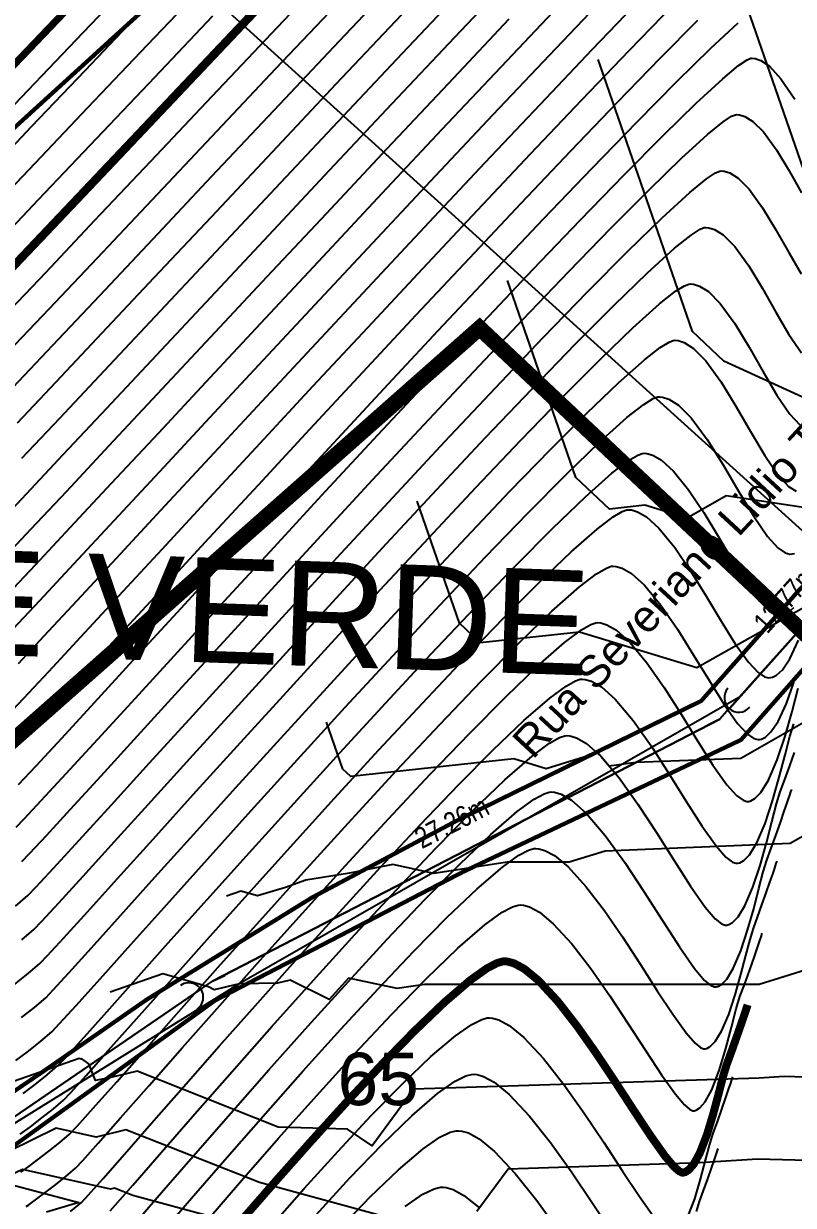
# Model space of a CAD drawing. Extents: x 360931 to 362237, y 7351473 to 7352200.
# Drawn here: x 361694 to 361730.7, y 7351783.2 to 7351839.6 of the extents above; entities that cross this region are included whole.
import ezdxf
from ezdxf.enums import TextEntityAlignment as Align

# ---------------------------------------------------------------- set-up
doc = ezdxf.new("R2010")
doc.units = 0
for name, color, linetype in [('A_Curvas Intermediarias', 37, 'Continuous'), ('A_Curvas Mestras', 32, 'Continuous'), ('C-TOPO-MAJR', 9, 'Continuous'), ('C-TOPO-MINR', 8, 'Continuous'), ('LISTAGEM_TEXTO', 7, 'Continuous'), ('PONTOS-Pontos - Água_U', 1, 'Continuous'), ('PS_IND_COMPRIMENTO', 7, 'Continuous'), ('ZZ-Carimbo Texto', 7, 'Continuous')]:
    doc.layers.add(name, color=color, linetype=linetype)
doc.layers.add('TUBO_PE_80_NTS194_PN_12_5', color=5, linetype='Continuous', lineweight=30)
doc.styles.add('CARIMBO', font='arial.ttf', dxfattribs={"height": 2})
doc.styles.add('ROMANS', font='arial.ttf', dxfattribs={"height": 2})
doc.styles.get("Standard").update_dxf_attribs({"font": 'arial.ttf'})
picture_1 = doc.add_image_def('image1.tif', size_in_pixel=(23490, 20550))

# ---------------------------------------------------------------- blocks, each defined once
blk = doc.blocks.new('*U1257')
for p, q in [((-0.135, 0), (0, 0)), ((0, 0), (0.121, -0.049))]:
    blk.add_line(p, q)
blk.add_arc((-0.272, 0), 0.138, 270.0906, 90.0906)
blk = doc.blocks.new('*U1258')
for p, q in [((-0.135, 0), (0, 0)), ((0, 0), (0.128, -0.025))]:
    blk.add_line(p, q)
blk.add_arc((-0.272, 0), 0.138, 270.0906, 90.0906)

msp = doc.modelspace()

# ---------------------------------------------------------------- linework, layer by layer
at = {"color": 0, "const_width": 0.2}
for points in [[(361742.374, 7351835.023), (361742.483, 7351832.901), (361741.648, 7351828.1), (361740.085, 7351822.573), (361736.276, 7351817.99), (361731.054, 7351812.637), (361726.323, 7351807.284), (361714.617, 7351801.548), (361707.749, 7351797.903), (361699.883, 7351793.049), (361694.784, 7351789.511), (361688.899, 7351785.517), (361681.838, 7351781.327), (361680.275, 7351779.658), (361679.36, 7351773.914), (361679.018, 7351772.407), (361675.699, 7351770.987), (361644.273, 7351780.802), (361650.459, 7351795.374), (361677.598, 7351820.1), (361698.88, 7351839.49), (361718.112, 7351857.012), (361743.92, 7351952.586)], [(361689.183, 7351782.932), (361703.136, 7351793.001), (361714.944, 7351799.121), (361728.221, 7351805.424), (361736.242, 7351814.545), (361738.593, 7351810.896), (361745.22, 7351800.225), (361749.841, 7351793.147), (361742.642, 7351791.368), (361740.078, 7351790.476), (361739.394, 7351787.894), (361736.183, 7351786.508), (361737.475, 7351781.932)]]:
    msp.add_lwpolyline(points, dxfattribs=at)
at = {"layer": 'A_Curvas Intermediarias', "flags": 128}
for points, elevation in [([(361693.059, 7351825.641), (361695.039, 7351827.728), (361697.392, 7351830.213), (361700.061, 7351833.035), (361702.987, 7351836.131), (361706.112, 7351839.437), (361709.377, 7351842.891)], 94), ([(361691.995, 7351834.116), (361694.202, 7351836.422), (361696.824, 7351839.169), (361699.796, 7351842.288)], 99), ([(361692.75, 7351815.713), (361694.122, 7351817.166), (361695.876, 7351819.033), (361697.961, 7351821.257), (361700.326, 7351823.782), (361702.92, 7351826.552), (361705.693, 7351829.51), (361708.591, 7351832.601), (361711.566, 7351835.767), (361714.565, 7351838.953), (361717.537, 7351842.102)], 89), ([(361693.484, 7351822.251), (361695.374, 7351824.25), (361697.62, 7351826.631), (361700.167, 7351829.334), (361702.96, 7351832.299), (361705.944, 7351835.467), (361709.063, 7351838.775), (361712.261, 7351842.165)], 92), ([(361692.421, 7351830.726), (361694.537, 7351832.944), (361697.051, 7351835.587), (361699.902, 7351838.587), (361703.027, 7351841.878)], 97), ([(361693.271, 7351823.946), (361695.206, 7351825.989), (361697.506, 7351828.422), (361700.114, 7351831.185), (361702.974, 7351834.215), (361706.028, 7351837.452), (361709.22, 7351840.833)], 93), ([(361693.494, 7351810.73), (361694.759, 7351812.081), (361696.378, 7351813.816), (361698.302, 7351815.884), (361700.485, 7351818.231), (361702.881, 7351820.805), (361705.441, 7351823.554), (361708.12, 7351826.427), (361710.871, 7351829.369), (361713.646, 7351832.33), (361716.399, 7351835.257), (361719.083, 7351838.097), (361721.651, 7351840.798)], 86), ([(361692.208, 7351832.421), (361694.369, 7351834.683), (361696.938, 7351837.378), (361699.849, 7351840.438)], 98), ([(361693.172, 7351806.541), (361693.99, 7351807.409), (361695.185, 7351808.691), (361696.713, 7351810.338), (361698.529, 7351812.301), (361700.591, 7351814.529), (361702.854, 7351816.973), (361705.274, 7351819.584), (361707.806, 7351822.31), (361710.407, 7351825.104), (361713.033, 7351827.915), (361715.64, 7351830.693), (361718.183, 7351833.389), (361720.62, 7351835.953), (361722.904, 7351838.336), (361724.994, 7351840.487)], 84), ([(361693.246, 7351812.391), (361694.547, 7351813.776), (361696.21, 7351815.555), (361698.188, 7351817.675), (361700.432, 7351820.081), (361702.894, 7351822.721), (361705.525, 7351825.54), (361708.277, 7351828.485), (361711.102, 7351831.502), (361713.952, 7351834.538), (361716.778, 7351837.538), (361719.532, 7351840.45)], 87), ([(361692.633, 7351829.031), (361694.704, 7351831.206), (361697.165, 7351833.796), (361699.955, 7351836.737), (361703.014, 7351839.963)], 96), ([(361692.998, 7351814.052), (361694.334, 7351815.471), (361696.043, 7351817.294), (361698.075, 7351819.466), (361700.379, 7351821.932), (361702.907, 7351824.636), (361705.609, 7351827.525), (361708.434, 7351830.543), (361711.334, 7351833.634), (361714.258, 7351836.745), (361717.158, 7351839.82)], 88), ([(361693.444, 7351804.903), (361694.238, 7351805.748), (361695.397, 7351806.996), (361696.88, 7351808.6), (361698.643, 7351810.51), (361700.644, 7351812.679), (361702.841, 7351815.058), (361705.19, 7351817.598), (361707.649, 7351820.252), (361710.175, 7351822.972), (361712.727, 7351825.707), (361715.26, 7351828.411), (361717.734, 7351831.035), (361720.104, 7351833.531), (361722.329, 7351835.85), (361724.365, 7351837.943), (361726.17, 7351839.763)], 83), ([(361693.696, 7351820.556), (361695.541, 7351822.511), (361697.734, 7351824.84), (361700.22, 7351827.484), (361702.947, 7351830.384), (361705.86, 7351833.481), (361708.906, 7351836.717), (361712.029, 7351840.032)], 91), ([(361693.745, 7351803.297), (361694.583, 7351804.191), (361695.807, 7351805.514), (361697.369, 7351807.21), (361699.222, 7351809.224), (361701.318, 7351811.503), (361703.61, 7351813.991), (361706.05, 7351816.635), (361708.589, 7351819.379), (361711.182, 7351822.17), (361713.778, 7351824.953), (361716.332, 7351827.673), (361718.796, 7351830.276), (361721.121, 7351832.708), (361723.26, 7351834.914), (361725.165, 7351836.839), (361726.788, 7351838.43), (361728.083, 7351839.631)], 82), ([(361693.626, 7351801.257), (361694.017, 7351801.658), (361694.828, 7351802.528), (361696.013, 7351803.813), (361697.526, 7351805.461), (361699.321, 7351807.419), (361701.352, 7351809.633), (361703.572, 7351812.052), (361705.937, 7351814.621), (361708.399, 7351817.288), (361710.912, 7351820), (361713.432, 7351822.704), (361715.91, 7351825.348), (361718.303, 7351827.878), (361720.562, 7351830.241), (361722.643, 7351832.384), (361724.5, 7351834.255), (361726.085, 7351835.8), (361727.354, 7351836.967), (361728.11, 7351837.592), (361728.51, 7351837.864), (361728.692, 7351837.945), (361728.757, 7351837.954), (361728.895, 7351837.938), (361729.171, 7351837.844), (361729.582, 7351837.561), (361730.124, 7351836.968), (361730.788, 7351835.987)], 81), ([(361693.601, 7351797.498), (361694.192, 7351798.003), (361694.589, 7351798.413), (361695.419, 7351799.31), (361696.63, 7351800.635), (361698.174, 7351802.329), (361700, 7351804.335), (361702.058, 7351806.595), (361704.299, 7351809.05), (361706.673, 7351811.642), (361709.13, 7351814.313), (361711.62, 7351817.005), (361714.093, 7351819.659), (361716.499, 7351822.218), (361718.789, 7351824.623), (361720.912, 7351826.816), (361722.818, 7351828.739), (361724.458, 7351830.334), (361725.782, 7351831.542), (361726.58, 7351832.192), (361727.01, 7351832.474), (361727.209, 7351832.558), (361727.282, 7351832.567), (361727.416, 7351832.553), (361727.683, 7351832.471), (361728.08, 7351832.223), (361728.605, 7351831.698), (361729.251, 7351830.809), (361729.883, 7351829.765), (361730.498, 7351828.677), (361731.094, 7351827.656)], 79), ([(361693.903, 7351795.887), (361694.476, 7351796.376), (361694.86, 7351796.774), (361695.66, 7351797.643), (361696.829, 7351798.927), (361698.319, 7351800.569), (361700.082, 7351802.514), (361702.07, 7351804.704), (361704.234, 7351807.083), (361706.528, 7351809.596), (361708.902, 7351812.184), (361711.31, 7351814.793), (361713.702, 7351817.366), (361716.032, 7351819.846), (361718.25, 7351822.177), (361720.31, 7351824.302), (361722.163, 7351826.166), (361723.76, 7351827.711), (361725.055, 7351828.882), (361725.841, 7351829.511), (361726.268, 7351829.784), (361726.47, 7351829.865), (361726.545, 7351829.874), (361726.684, 7351829.859), (361726.961, 7351829.773), (361727.375, 7351829.516), (361727.921, 7351828.97), (361728.592, 7351828.045), (361729.249, 7351826.96), (361729.889, 7351825.828), (361730.509, 7351824.767), (361731.106, 7351823.89)], 78), ([(361693.57, 7351793.771), (361694.205, 7351794.276), (361694.759, 7351794.749), (361695.13, 7351795.134), (361695.902, 7351795.976), (361697.029, 7351797.219), (361698.466, 7351798.809), (361700.167, 7351800.692), (361702.084, 7351802.813), (361704.173, 7351805.117), (361706.387, 7351807.549), (361708.68, 7351810.056), (361711.005, 7351812.582), (361713.318, 7351815.072), (361715.571, 7351817.473), (361717.718, 7351819.73), (361719.714, 7351821.788), (361721.512, 7351823.592), (361723.067, 7351825.088), (361724.332, 7351826.221), (361725.104, 7351826.829), (361725.528, 7351827.094), (361725.731, 7351827.172), (361725.807, 7351827.18), (361725.951, 7351827.165), (361726.237, 7351827.076), (361726.665, 7351826.809), (361727.232, 7351826.242), (361727.929, 7351825.282), (361728.613, 7351824.155), (361729.28, 7351822.98), (361729.925, 7351821.878), (361730.547, 7351820.967), (361731.025, 7351820.457)], 77), ([(361693.893, 7351792.176), (361694.506, 7351792.664), (361695.043, 7351793.122), (361695.4, 7351793.494), (361696.145, 7351794.308), (361697.231, 7351795.511), (361698.616, 7351797.049), (361700.256, 7351798.87), (361702.104, 7351800.921), (361704.119, 7351803.15), (361706.254, 7351805.502), (361708.466, 7351807.927), (361710.711, 7351810.37), (361712.944, 7351812.779), (361715.121, 7351815.101), (361717.198, 7351817.283), (361719.13, 7351819.273), (361720.873, 7351821.018), (361722.383, 7351822.464), (361723.615, 7351823.56), (361724.371, 7351824.148), (361724.79, 7351824.403), (361724.992, 7351824.479), (361725.07, 7351824.487), (361725.216, 7351824.471), (361725.51, 7351824.379), (361725.95, 7351824.102), (361726.538, 7351823.515), (361727.266, 7351822.521), (361727.983, 7351821.353), (361728.682, 7351820.136), (361729.358, 7351818.993), (361730.004, 7351818.048), (361730.496, 7351817.518), (361730.849, 7351817.295)], 76), ([(361693.965, 7351788.549), (361694.538, 7351788.986), (361695.11, 7351789.441), (361695.61, 7351789.868), (361695.97, 7351790.247), (361696.727, 7351791.082), (361697.831, 7351792.314), (361699.235, 7351793.885), (361700.891, 7351795.738), (361702.752, 7351797.815), (361704.769, 7351800.057), (361706.894, 7351802.408), (361709.081, 7351804.808), (361711.28, 7351807.2), (361713.444, 7351809.526), (361715.525, 7351811.729), (361717.476, 7351813.75), (361719.248, 7351815.531), (361720.794, 7351817.014), (361722.066, 7351818.142), (361722.853, 7351818.75), (361723.294, 7351819.014), (361723.511, 7351819.092), (361723.595, 7351819.1), (361723.732, 7351819.086), (361724.008, 7351819.006), (361724.43, 7351818.763), (361725.001, 7351818.243), (361725.722, 7351817.347), (361726.441, 7351816.269), (361727.147, 7351815.104), (361727.832, 7351813.948), (361728.484, 7351812.899), (361729.094, 7351812.051), (361729.545, 7351811.583), (361729.858, 7351811.387), (361730.053, 7351811.341), (361730.146, 7351811.346), (361730.248, 7351811.372), (361730.448, 7351811.473), (361730.737, 7351811.741)], 74), ([(361693.826, 7351786.612), (361694.309, 7351786.97), (361694.86, 7351787.391), (361695.412, 7351787.83), (361695.893, 7351788.241), (361696.24, 7351788.606), (361696.965, 7351789.41), (361698.025, 7351790.598), (361699.372, 7351792.112), (361700.962, 7351793.898), (361702.748, 7351795.899), (361704.685, 7351798.06), (361706.726, 7351800.324), (361708.827, 7351802.637), (361710.942, 7351804.942), (361713.024, 7351807.184), (361715.029, 7351809.306), (361716.91, 7351811.253), (361718.621, 7351812.969), (361720.117, 7351814.398), (361721.352, 7351815.485), (361722.122, 7351816.07), (361722.556, 7351816.324), (361722.772, 7351816.399), (361722.857, 7351816.406), (361722.997, 7351816.393), (361723.28, 7351816.31), (361723.714, 7351816.059), (361724.307, 7351815.523), (361725.059, 7351814.599), (361725.813, 7351813.487), (361726.555, 7351812.284), (361727.272, 7351811.091), (361727.951, 7351810.007), (361728.579, 7351809.13), (361729.035, 7351808.644), (361729.346, 7351808.439), (361729.537, 7351808.39), (361729.627, 7351808.395), (361729.725, 7351808.419), (361729.917, 7351808.517), (361730.195, 7351808.774), (361730.549, 7351809.297), (361730.961, 7351810.176)], 73), ([(361693.857, 7351784.806), (361694.188, 7351785.046), (361694.652, 7351785.391), (361695.183, 7351785.796), (361695.713, 7351786.218), (361696.177, 7351786.614), (361696.54, 7351787), (361697.308, 7351787.856), (361698.428, 7351789.117), (361699.849, 7351790.722), (361701.518, 7351792.604), (361703.385, 7351794.702), (361705.397, 7351796.95), (361707.503, 7351799.286), (361709.65, 7351801.645), (361711.788, 7351803.964), (361713.863, 7351806.179), (361715.825, 7351808.226), (361717.622, 7351810.042), (361719.202, 7351811.562), (361720.512, 7351812.723), (361721.333, 7351813.351), (361721.797, 7351813.624), (361722.029, 7351813.705), (361722.12, 7351813.713), (361722.262, 7351813.699), (361722.551, 7351813.613), (361722.998, 7351813.355), (361723.612, 7351812.803), (361724.397, 7351811.851), (361725.186, 7351810.705), (361725.963, 7351809.465), (361726.713, 7351808.234), (361727.418, 7351807.115), (361728.063, 7351806.208), (361728.525, 7351805.705), (361728.834, 7351805.492), (361729.021, 7351805.44), (361729.108, 7351805.443), (361729.202, 7351805.466), (361729.386, 7351805.56), (361729.653, 7351805.808), (361729.992, 7351806.309), (361730.388, 7351807.153), (361730.751, 7351808.159)], 72), ([(361694.107, 7351783.161), (361694.232, 7351783.25), (361694.549, 7351783.481), (361694.995, 7351783.812), (361695.505, 7351784.201), (361696.015, 7351784.607), (361696.46, 7351784.987), (361696.808, 7351785.358), (361697.542, 7351786.18), (361698.613, 7351787.392), (361699.971, 7351788.933), (361701.568, 7351790.742), (361703.354, 7351792.757), (361705.279, 7351794.918), (361707.295, 7351797.162), (361709.353, 7351799.428), (361711.402, 7351801.656), (361713.394, 7351803.784), (361715.279, 7351805.75), (361717.009, 7351807.494), (361718.533, 7351808.955), (361719.803, 7351810.07), (361720.603, 7351810.672), (361721.06, 7351810.935), (361721.29, 7351811.012), (361721.382, 7351811.02), (361721.527, 7351811.005), (361721.822, 7351810.917), (361722.282, 7351810.652), (361722.917, 7351810.083), (361723.733, 7351809.104), (361724.558, 7351807.923), (361725.371, 7351806.646), (361726.152, 7351805.378), (361726.884, 7351804.223), (361727.547, 7351803.287), (361728.015, 7351802.767), (361728.322, 7351802.544), (361728.505, 7351802.489), (361728.589, 7351802.492), (361728.69, 7351802.518), (361728.887, 7351802.627), (361729.173, 7351802.917), (361729.534, 7351803.505), (361729.949, 7351804.477), (361730.325, 7351805.609), (361730.657, 7351806.786), (361730.946, 7351807.895)], 71), ([(361698.116, 7351782.949), (361699.196, 7351784.186), (361700.561, 7351785.752), (361702.159, 7351787.579), (361703.936, 7351789.6), (361705.84, 7351791.748), (361707.817, 7351793.955), (361709.815, 7351796.153), (361711.78, 7351798.275), (361713.659, 7351800.254), (361715.399, 7351802.022), (361716.947, 7351803.511), (361718.25, 7351804.654), (361719.08, 7351805.275), (361719.561, 7351805.545), (361719.808, 7351805.625), (361719.908, 7351805.633), (361720.057, 7351805.618), (361720.364, 7351805.525), (361720.848, 7351805.245), (361721.526, 7351804.644), (361722.407, 7351803.608), (361723.301, 7351802.359), (361724.185, 7351801.007), (361725.032, 7351799.664), (361725.817, 7351798.44), (361726.516, 7351797.445), (361726.995, 7351796.889), (361727.299, 7351796.65), (361727.472, 7351796.588), (361727.55, 7351796.588), (361727.642, 7351796.612), (361727.823, 7351796.712), (361728.083, 7351796.977), (361728.412, 7351797.513), (361728.792, 7351798.4), (361729.134, 7351799.433), (361729.438, 7351800.508), (361729.701, 7351801.52), (361729.921, 7351802.366), (361730.098, 7351802.942), (361730.317, 7351803.535), (361730.55, 7351804.185), (361730.776, 7351804.826)], 69), ([(361699.37, 7351782.45), (361700.667, 7351783.946), (361702.184, 7351785.692), (361703.873, 7351787.623), (361705.684, 7351789.676), (361707.565, 7351791.784), (361709.468, 7351793.884), (361711.341, 7351795.912), (361713.136, 7351797.803), (361714.802, 7351799.491), (361716.288, 7351800.914), (361717.545, 7351802.006), (361718.351, 7351802.598), (361718.824, 7351802.856), (361719.069, 7351802.932), (361719.17, 7351802.939), (361719.321, 7351802.924), (361719.635, 7351802.829), (361720.131, 7351802.541), (361720.83, 7351801.924), (361721.743, 7351800.86), (361722.673, 7351799.577), (361723.592, 7351798.188), (361724.472, 7351796.807), (361725.284, 7351795.548), (361726, 7351794.524), (361726.484, 7351793.951), (361726.787, 7351793.702), (361726.956, 7351793.637), (361727.031, 7351793.637), (361727.118, 7351793.66), (361727.29, 7351793.754), (361727.539, 7351794.007), (361727.852, 7351794.517), (361728.213, 7351795.362), (361728.539, 7351796.345), (361728.828, 7351797.368), (361729.078, 7351798.332), (361729.288, 7351799.137), (361729.456, 7351799.686), (361729.665, 7351800.251), (361729.887, 7351800.87), (361730.102, 7351801.479), (361730.289, 7351802.016), (361730.427, 7351802.416), (361730.496, 7351802.616), (361730.551, 7351802.783), (361730.604, 7351802.945), (361730.642, 7351803.06)], 68), ([(361700.772, 7351782.14), (361702.21, 7351783.805), (361703.811, 7351785.647), (361705.527, 7351787.603), (361707.313, 7351789.613), (361709.121, 7351791.616), (361710.904, 7351793.549), (361712.614, 7351795.351), (361714.205, 7351796.961), (361715.629, 7351798.317), (361716.84, 7351799.357), (361717.623, 7351799.921), (361718.087, 7351800.167), (361718.331, 7351800.239), (361718.433, 7351800.246), (361718.572, 7351800.232), (361718.862, 7351800.151), (361719.32, 7351799.903), (361719.967, 7351799.37), (361720.818, 7351798.437), (361721.693, 7351797.293), (361722.568, 7351796.023), (361723.42, 7351794.716), (361724.226, 7351793.459), (361724.962, 7351792.34), (361725.603, 7351791.446), (361726.034, 7351790.952), (361726.299, 7351790.74), (361726.447, 7351790.685), (361726.511, 7351790.685), (361726.595, 7351790.707), (361726.758, 7351790.797), (361726.994, 7351791.037), (361727.291, 7351791.521), (361727.634, 7351792.324), (361727.944, 7351793.257), (361728.218, 7351794.229), (361728.456, 7351795.144), (361728.656, 7351795.909), (361728.815, 7351796.43), (361729.013, 7351796.966), (361729.224, 7351797.554), (361729.428, 7351798.133), (361729.606, 7351798.643), (361729.737, 7351799.023), (361729.802, 7351799.213), (361729.855, 7351799.372), (361729.905, 7351799.525), (361729.941, 7351799.634)], 67), ([(361702.725, 7351782.486), (361704.387, 7351784.404), (361706.155, 7351786.42), (361707.975, 7351788.463), (361709.795, 7351790.462), (361711.56, 7351792.346), (361713.217, 7351794.044), (361714.712, 7351795.484), (361715.993, 7351796.597), (361716.827, 7351797.202), (361717.323, 7351797.467), (361717.586, 7351797.545), (361717.695, 7351797.553), (361717.837, 7351797.539), (361718.132, 7351797.455), (361718.6, 7351797.202), (361719.266, 7351796.654), (361720.144, 7351795.698), (361721.051, 7351794.524), (361721.959, 7351793.221), (361722.842, 7351791.879), (361723.676, 7351790.589), (361724.434, 7351789.439), (361725.09, 7351788.521), (361725.523, 7351788.012), (361725.787, 7351787.792), (361725.931, 7351787.734), (361725.992, 7351787.734), (361726.082, 7351787.758), (361726.258, 7351787.865), (361726.511, 7351788.151), (361726.826, 7351788.724), (361727.185, 7351789.654), (361727.501, 7351790.697), (361727.773, 7351791.719), (361727.998, 7351792.589), (361728.174, 7351793.174), (361728.401, 7351793.791), (361728.64, 7351794.462), (361728.859, 7351795.088), (361729.026, 7351795.57), (361729.108, 7351795.809), (361729.183, 7351796.035), (361729.239, 7351796.208)], 66), ([(361705.754, 7351782.184), (361707.37, 7351784.017), (361708.991, 7351785.81), (361710.57, 7351787.5), (361712.061, 7351789.023), (361713.418, 7351790.314), (361714.594, 7351791.311), (361715.374, 7351791.854), (361715.85, 7351792.09), (361716.109, 7351792.159), (361716.22, 7351792.166), (361716.366, 7351792.151), (361716.671, 7351792.064), (361717.161, 7351791.798), (361717.863, 7351791.223), (361718.797, 7351790.219), (361719.766, 7351788.986), (361720.739, 7351787.617), (361721.686, 7351786.206), (361722.575, 7351784.849), (361723.378, 7351783.638), (361724.062, 7351782.669)], 64), ([(361707.94, 7351782.768), (361709.552, 7351784.523), (361711.092, 7351786.122), (361712.508, 7351787.49), (361713.746, 7351788.554), (361714.575, 7351789.136), (361715.083, 7351789.391), (361715.362, 7351789.466), (361715.483, 7351789.472), (361715.63, 7351789.458), (361715.941, 7351789.368), (361716.441, 7351789.096), (361717.161, 7351788.508), (361718.123, 7351787.48), (361719.124, 7351786.216), (361720.129, 7351784.814), (361721.107, 7351783.37), (361722.025, 7351781.979)], 63), ([(361725.694, 7351782.71), (361726.013, 7351783.536), (361726.294, 7351784.462), (361726.535, 7351785.37), (361726.735, 7351786.142), (361726.891, 7351786.662), (361727.093, 7351787.21), (361727.305, 7351787.806), (361727.5, 7351788.362), (361727.648, 7351788.79), (361727.721, 7351789.002), (361727.787, 7351789.203), (361727.837, 7351789.357)], 64), ([(361709.09, 7351782.134), (361710.537, 7351783.635), (361711.875, 7351784.92), (361713.054, 7351785.918), (361713.851, 7351786.464), (361714.347, 7351786.703), (361714.624, 7351786.773), (361714.745, 7351786.779), (361714.895, 7351786.764), (361715.21, 7351786.672), (361715.721, 7351786.394), (361716.459, 7351785.792), (361717.449, 7351784.74), (361718.481, 7351783.447), (361719.519, 7351782.012)], 62), ([(361726.103, 7351782.919), (361726.249, 7351783.406), (361726.439, 7351783.919), (361726.638, 7351784.478), (361726.82, 7351784.999), (361726.959, 7351785.4), (361727.027, 7351785.599), (361727.09, 7351785.787), (361727.136, 7351785.931)], 63), ([(361712.2, 7351783.159), (361713.045, 7351783.746), (361713.577, 7351784.004), (361713.876, 7351784.079), (361714.008, 7351784.086), (361714.159, 7351784.07), (361714.48, 7351783.977), (361715.001, 7351783.692), (361715.757, 7351783.077)], 61)]:
    msp.add_lwpolyline(points, dxfattribs=dict(at, elevation=elevation))
at = {"layer": 'A_Curvas Mestras', "color": 11, "true_color": 0xf27172, "const_width": 0.4, "elevation": 95, "flags": 128}
msp.add_lwpolyline([(361692.846, 7351827.336), (361694.871, 7351829.467), (361697.279, 7351832.005), (361700.008, 7351834.886), (361703, 7351838.047), (361706.195, 7351841.423)], dxfattribs=at)
at = {"layer": 'A_Curvas Mestras', "color": 9, "true_color": 0xd19cc7, "const_width": 0.34, "elevation": 100, "flags": 128}
msp.add_lwpolyline([(361691.783, 7351835.812), (361694.034, 7351838.161), (361696.71, 7351840.961)], dxfattribs=at)
at = {"layer": 'A_Curvas Mestras', "flags": 128}
for points, elevation in [([(361693.742, 7351809.07), (361694.972, 7351810.386), (361696.545, 7351812.077), (361698.416, 7351814.092), (361700.538, 7351816.38), (361702.867, 7351818.889), (361705.357, 7351821.569), (361707.963, 7351824.369), (361710.639, 7351827.237), (361713.339, 7351830.123), (361716.019, 7351832.975), (361718.633, 7351835.743), (361721.135, 7351838.375), (361723.48, 7351840.822)], 85), ([(361693.909, 7351818.861), (361695.708, 7351820.772), (361697.847, 7351823.048), (361700.273, 7351825.633), (361702.934, 7351828.468), (361705.776, 7351831.496), (361708.748, 7351834.659), (361711.798, 7351837.9), (361714.871, 7351841.16)], 90), ([(361693.909, 7351799.63), (361694.288, 7351800.019), (361695.073, 7351800.864), (361696.219, 7351802.112), (361697.683, 7351803.712), (361699.42, 7351805.613), (361701.385, 7351807.764), (361703.535, 7351810.112), (361705.824, 7351812.607), (361708.208, 7351815.197), (361710.643, 7351817.83), (361713.085, 7351820.456), (361715.488, 7351823.023), (361717.81, 7351825.479), (361720.004, 7351827.773), (361722.027, 7351829.854), (361723.834, 7351831.671), (361725.382, 7351833.171), (361726.625, 7351834.303), (361727.37, 7351834.91), (361727.769, 7351835.174), (361727.953, 7351835.252), (361728.02, 7351835.26), (361728.148, 7351835.247), (361728.404, 7351835.168), (361728.786, 7351834.93), (361729.29, 7351834.426), (361729.91, 7351833.572), (361730.516, 7351832.57), (361731.107, 7351831.526)], 80), ([(361693.622, 7351790.128), (361694.215, 7351790.581), (361694.808, 7351791.053), (361695.326, 7351791.495), (361695.701, 7351791.888), (361696.488, 7351792.753), (361697.637, 7351794.029), (361699.098, 7351795.658), (361700.821, 7351797.579), (361702.756, 7351799.731), (361704.853, 7351802.055), (361707.062, 7351804.491), (361709.334, 7351806.978), (361711.618, 7351809.458), (361713.864, 7351811.869), (361716.022, 7351814.152), (361718.043, 7351816.246), (361719.876, 7351818.092), (361721.471, 7351819.63), (361722.779, 7351820.8), (361723.585, 7351821.43), (361724.032, 7351821.704), (361724.249, 7351821.785), (361724.332, 7351821.793), (361724.482, 7351821.778), (361724.782, 7351821.683), (361725.237, 7351821.396), (361725.849, 7351820.79), (361726.613, 7351819.762), (361727.368, 7351818.554), (361728.104, 7351817.295), (361728.812, 7351816.111), (361729.481, 7351815.132), (361729.983, 7351814.582), (361730.335, 7351814.348), (361730.558, 7351814.292), (361730.666, 7351814.298), (361730.771, 7351814.324)], 75), ([(361696.222, 7351782.918), (361696.744, 7351783.36), (361697.076, 7351783.716), (361697.776, 7351784.504), (361698.798, 7351785.667), (361700.094, 7351787.145), (361701.618, 7351788.88), (361703.323, 7351790.813), (361705.162, 7351792.885), (361707.088, 7351795.037), (361709.055, 7351797.211), (361711.016, 7351799.348), (361712.924, 7351801.389), (361714.733, 7351803.275), (361716.395, 7351804.947), (361717.864, 7351806.347), (361719.093, 7351807.416), (361719.873, 7351807.994), (361720.322, 7351808.245), (361720.552, 7351808.319), (361720.645, 7351808.326), (361720.792, 7351808.311), (361721.093, 7351808.221), (361721.565, 7351807.948), (361722.221, 7351807.364), (361723.07, 7351806.356), (361723.93, 7351805.141), (361724.778, 7351803.826), (361725.592, 7351802.521), (361726.351, 7351801.331), (361727.031, 7351800.366), (361727.505, 7351799.828), (361727.811, 7351799.597), (361727.989, 7351799.538), (361728.069, 7351799.54), (361728.166, 7351799.565), (361728.355, 7351799.669), (361728.628, 7351799.947), (361728.973, 7351800.509), (361729.371, 7351801.439), (361729.729, 7351802.521), (361730.048, 7351803.647), (361730.323, 7351804.707), (361730.554, 7351805.594), (361730.739, 7351806.198)], 70)]:
    msp.add_lwpolyline(points, dxfattribs=dict(at, elevation=elevation))
at = {"layer": 'A_Curvas Mestras', "color": 31, "true_color": 0xfecc66, "const_width": 0.38, "elevation": 65, "flags": 128}
msp.add_lwpolyline([(361704.287, 7351782.39), (361705.954, 7351784.302), (361707.673, 7351786.24), (361709.393, 7351788.136), (361711.065, 7351789.923), (361712.639, 7351791.533), (361714.065, 7351792.899), (361715.294, 7351793.954), (361716.1, 7351794.528), (361716.586, 7351794.779), (361716.847, 7351794.852), (361716.958, 7351794.859), (361717.101, 7351794.845), (361717.401, 7351794.759), (361717.881, 7351794.5), (361718.564, 7351793.939), (361719.471, 7351792.958), (361720.408, 7351791.755), (361721.349, 7351790.419), (361722.264, 7351789.043), (361723.126, 7351787.719), (361723.906, 7351786.539), (361724.576, 7351785.595), (361725.013, 7351785.071), (361725.275, 7351784.844), (361725.414, 7351784.783), (361725.473, 7351784.782), (361725.558, 7351784.805), (361725.724, 7351784.906), (361725.962, 7351785.176), (361726.26, 7351785.717), (361726.599, 7351786.595), (361726.897, 7351787.579), (361727.154, 7351788.544), (361727.366, 7351789.366), (361727.532, 7351789.918), (361727.747, 7351790.501), (361727.973, 7351791.134), (361728.18, 7351791.725), (361728.337, 7351792.18), (361728.414, 7351792.406), (361728.485, 7351792.619), (361728.538, 7351792.782)], dxfattribs=at)
at = {"layer": 'C-TOPO-MAJR', "color": 9, "linetype": 'Continuous', "lineweight": -3}
for points, elevation in [([(361779.009, 7351839.348), (361763.404, 7351834.473), (361750.667, 7351831.069), (361747.198, 7351829.296), (361745.43, 7351828.23), (361745.143, 7351828.771), (361745.01, 7351829.619), (361744.472, 7351830.014), (361743.638, 7351829.786), (361743.172, 7351828.586), (361742.324, 7351827.769), (361742, 7351827.694), (361734.826, 7351822.68), (361732.446, 7351821.179), (361727.4, 7351823.498), (361725.908, 7351824.908), (361721.406, 7351837.891)], 80), ([(361731.547, 7351794.514), (361729.083, 7351793.758), (361713.11, 7351793.761), (361711.807, 7351793.556), (361709.497, 7351794.064), (361708.568, 7351793.046), (361706.712, 7351793.954), (361706.098, 7351793.823), (361704.284, 7351793.785), (361703.083, 7351793.503), (361702.804, 7351793.638), (361700.63, 7351794.261), (361698.119, 7351793.393)], 70)]:
    msp.add_lwpolyline(points, dxfattribs=dict(at, elevation=elevation))
at = {"layer": 'C-TOPO-MINR', "color": 8, "linetype": 'Continuous', "lineweight": -3}
for points, elevation in [([(361775.832, 7351844.401), (361766.865, 7351840.843), (361747.138, 7351834.681), (361745.69, 7351834.633), (361743.389, 7351836.033), (361741.922, 7351836.131), (361742.097, 7351835.07), (361741.608, 7351834.838), (361737.273, 7351833.548), (361736.971, 7351832.787), (361733.592, 7351830.657), (361731.956, 7351831.409), (361731.472, 7351831.866), (361725.727, 7351848.434)], 82), ([(361785.543, 7351837.166), (361762.79, 7351831.083), (361750.155, 7351824.627), (361743.716, 7351820.746), (361743.18, 7351821.755), (361742.45, 7351821.744), (361741.222, 7351822.453), (361739.938, 7351822.157), (361738.693, 7351821.287), (361734.323, 7351818.044), (361734.057, 7351817.981), (361731.939, 7351816.395), (361727.518, 7351817.062), (361725.646, 7351816.01), (361723.64, 7351816.621), (361721.943, 7351816.438), (361720.345, 7351817.95), (361717.085, 7351827.349)], 78), ([(361787.036, 7351831.113), (361756.07, 7351815.29), (361750.795, 7351812.111), (361748.151, 7351805.402), (361748.042, 7351805.113), (361743.994, 7351806.596), (361737.06, 7351808.391), (361731.666, 7351806.513), (361728.212, 7351804.54), (361723.201, 7351804.34), (361721.927, 7351804.166), (361721.389, 7351804.808), (361718.925, 7351804.046), (361717.386, 7351804.515), (361709.596, 7351803.675), (361709.217, 7351804.033), (361708.443, 7351806.265)], 74), ([(361774.913, 7351831.098), (361753.113, 7351819.959), (361746.533, 7351815.992), (361745.392, 7351813.1), (361745.034, 7351812.149), (361740.1, 7351813.957), (361738.575, 7351813.926), (361736.875, 7351813.817), (361735.194, 7351812.936), (361731.775, 7351811.889), (361731.652, 7351811.93), (361731.456, 7351811.783), (361731.354, 7351811.799), (361726.122, 7351808.859), (361720.513, 7351810.568), (361715.77, 7351810.056), (361714.781, 7351810.992), (361712.764, 7351816.807)], 76), ([(361731.893, 7351801.226), (361730.576, 7351800.474), (361721.744, 7351800.122), (361720.017, 7351799.592), (361717.067, 7351799.593), (361713.565, 7351799.044), (361711.61, 7351799.473), (361709.534, 7351799.059), (361707.448, 7351798.737), (361706.479, 7351798.377), (361705.142, 7351797.984), (361704.35, 7351798.211), (361703.661, 7351797.973)], 72), ([(361731.823, 7351789.322), (361730.282, 7351789.362), (361729.088, 7351789.289), (361712.601, 7351788.755), (361710.616, 7351786.059), (361709.438, 7351786.847), (361706.141, 7351786.954), (361699.399, 7351789.624), (361698.151, 7351789.311), (361697.417, 7351789.177), (361697.093, 7351789.967), (361696.758, 7351790.201), (361696.728, 7351790.194), (361696.64, 7351790.218), (361692.576, 7351788.814)], 68), ([(361758.137, 7351781.641), (361751.892, 7351784.185), (361746.768, 7351785.229), (361745.313, 7351785.669), (361744.57, 7351786.126), (361743.214, 7351786.164), (361742.592, 7351786.056), (361740.775, 7351786.573), (361740.294, 7351786.919), (361739.767, 7351786.609), (361739.268, 7351786.402), (361738.601, 7351786.991), (361736.767, 7351787.82), (361735.473, 7351787.821), (361733.279, 7351785.168), (361732.581, 7351785.324), (361729.017, 7351785.417), (361726.254, 7351785.248), (361717.104, 7351784.952), (361715.612, 7351782.925)], 66), ([(361711.594, 7351782.578), (361705.24, 7351784.303), (361698.863, 7351786.828), (361697.451, 7351786.475), (361695.537, 7351786.906), (361691.063, 7351784.712), (361690.987, 7351784.765), (361690.558, 7351784.662), (361689.289, 7351785.014), (361687.034, 7351784.234)], 66), ([(361712.749, 7351780.007), (361699.206, 7351783.684), (361698.326, 7351784.032), (361698.132, 7351783.984), (361693.926, 7351784.931), (361693.332, 7351784.639), (361693.137, 7351784.274), (361696.619, 7351783.35), (361695.078, 7351782.897)], 64)]:
    msp.add_lwpolyline(points, dxfattribs=dict(at, elevation=elevation))
at = {"layer": 'LISTAGEM_TEXTO'}
for points in [[(361703.803, 7351840.119), (361739.609, 7351807.772), (361747.427, 7351794.981), (361754.304, 7351785.398), (361760.413, 7351772.288), (361762.735, 7351763.886), (361765.178, 7351755.042), (361772.472, 7351743.419), (361806.398, 7351721.628), (361864.677, 7351712.852), (362042.293, 7351901.54), (361934.525, 7351982.505), (361702.175, 7352008.178), (361703.803, 7351840.119)], [(361733.755, 7351813.729), (361728.119, 7351807.44), (361704.266, 7351793.781), (361681.491, 7351779.654), (361680.173, 7351772.228), (361674.863, 7351768.88), (361667.569, 7351748.692), (361667.695, 7351743.203), (361668.42, 7351742.174), (361662.991, 7351738.818), (361642.923, 7351714.633), (361633.156, 7351710.843), (361606.883, 7351703.394), (361604.885, 7351706.485), (361597.745, 7351704.268)]]:
    msp.add_lwpolyline(points, dxfattribs=at)
at = {"layer": 'LISTAGEM_TEXTO', "color": 3, "const_width": 0.75, "elevation": 82}
msp.add_lwpolyline([(361829.1, 7351718.527), (361715.748, 7351825.073), (361671.383, 7351785.878), (361640.158, 7351744.645), (361608.029, 7351738.154), (361582.697, 7351744.921), (361529.543, 7351754.638), (361523.7, 7351756.873)], dxfattribs=at)
at = {"layer": 'TUBO_PE_80_NTS194_PN_12_5', "linetype": 'Continuous'}
for points in [[(361735.261, 7351815.413), (361727.667, 7351806.922)], [(361727.218, 7351806.419), (361702.993, 7351793.918)], [(361702.436, 7351793.537), (361681.91, 7351779.484)]]:
    msp.add_lwpolyline(points, dxfattribs=at)

# ---------------------------------------------------------------- block references
at = {"layer": 'PONTOS-Pontos - Água_U', "xscale": 5, "yscale": 5, "zscale": 5}
for name, p, rotation in [('*U1257', (361727.218, 7351806.419), 228.5086428042413), ('*U1258', (361702.993, 7351793.918), 34.60801392568952)]:
    msp.add_blockref(name, p, dxfattribs=dict(at, rotation=rotation))

# ---------------------------------------------------------------- texts
at = {"layer": 'LISTAGEM_TEXTO', "color": 1, "insert": (361708.966, 7351790.498), "char_height": 2.5, "attachment_point": 1}
msp.add_mtext_dynamic_manual_height_columns('65', width=7.17137, gutter_width=12.5, heights=[0], dxfattribs=at)
at = {"layer": 'PS_IND_COMPRIMENTO', "style": 'ROMANS', "width": 0.8}
for s, rotation, p in [('12.77m', 48.1944, (361730.346, 7351812.167)), ('27.26m', 27.295, (361714.417, 7351801.501))]:
    msp.add_text(s, height=1, rotation=rotation, dxfattribs=at).set_placement(p, align=Align.MIDDLE_CENTER)
at = {"layer": 'ZZ-Carimbo Texto', "style": 'CARIMBO'}
for s, height, rotation, p in [('Rua Severiano Lidio Tovar Vilaron', 1.5, 47.2231, (361728.573, 7351816.674)), ('VALE VERDE', 5, 358.0156, (361699.102, 7351811.747))]:
    msp.add_text(s, height=height, rotation=rotation, dxfattribs=at).set_placement(p, align=Align.MIDDLE_CENTER)

# ---------------------------------------------------------------- pictures from other files: only their frames are drawn
at = {"lineweight": 30}
image = msp.add_image(picture_1, insert=(361177.259, 7351517.423, -3.228), size_in_units=(579.285, 506.782), dxfattribs=dict(at, fade=58))
image.dxf.flags = 15

doc.saveas('drawing.dxf')
